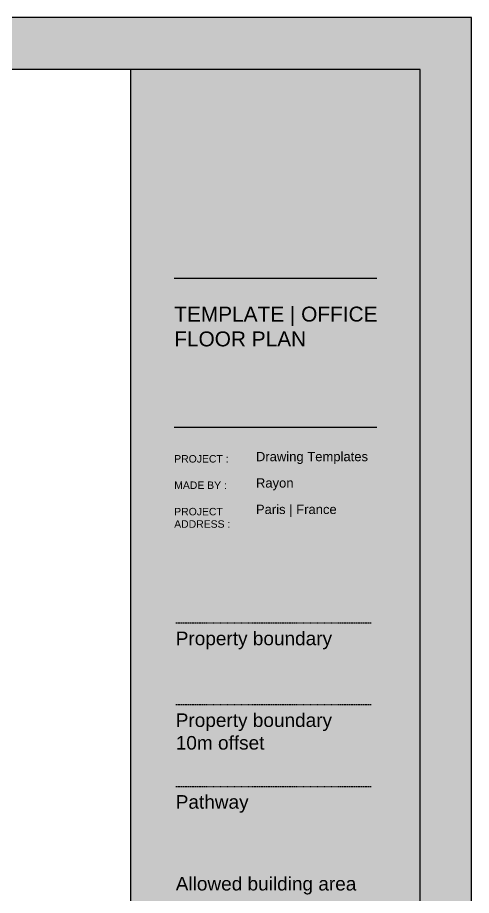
# Model space of a CAD drawing. Header units: metres. Extents: x 202 to 188551, y -77 to 23715.
# Drawn here: x 185016.4 to 185094.1, y 20922 to 21072.4 of the extents above; entities that cross this region are included whole.
import ezdxf

# ---------------------------------------------------------------- set-up
doc = ezdxf.new("R2010")
doc.units = ezdxf.units.M
for name, pattern in [('Light Grey Page Line', [0]), ('Page Lines', [0]), ('Path', [0.00111125, 0.0003175, -0.00015875, 0.0003175, -0.00015875, 0, -0.00015875]), ('Property boundary', [0.00111125, 0.0003175, -0.00015875, 0.0003175, -0.00015875, 0, -0.00015875]), ('Style_34', [0.00111125, 0.0003175, -0.00015875, 0.0003175, -0.00015875, 0, -0.00015875])]:
    doc.linetypes.add(name, pattern=pattern)
for name, color, linetype, true_color in [('Imported blocks', 7, 'Continuous', 0xc57dd9), ('Page and Legend', 7, 'Continuous', 0xf890f8), ('Zoning', 7, 'Continuous', 0x47d2e2)]:
    doc.layers.add(name, color=color, linetype=linetype, true_color=true_color)
doc.styles.add('Logo Text A3', font='', dxfattribs={"height": 0.0024})
doc.styles.add('Style_40', font='', dxfattribs={"height": 4.2})
doc.styles.add('Text M A3', font='', dxfattribs={"height": 0.0015})
doc.styles.add('Text S A3', font='', dxfattribs={"height": 0.0012})
doc.styles.get('Logo Text A3').set_extended_font_data('arial')
doc.styles.get('Style_40').set_extended_font_data('arial')
doc.styles.get('Text M A3').set_extended_font_data('arial')
doc.styles.get('Text S A3').set_extended_font_data('arial')

# ---------------------------------------------------------------- blocks, each defined once
blk = doc.blocks.new('ScaledText_2')
at = {"layer": 'Page and Legend', "insert": (185691.7441220085, 20079.06975461499), "char_height": 4.2, "width": 89.99999976384957, "attachment_point": 1, "style": 'Style_40'}
blk.add_mtext('Allowed building area', dxfattribs=at)
blk = doc.blocks.new('A3  Title block minimal vertical')
at = {"layer": 'Imported blocks', "transparency": 33554483}
blk.add_hatch(color=256, dxfattribs=at).paths.add_polyline_path([(-0.2099314073314251, -0.1483019521171113), (-0.2005320687812578, -0.1390564406268284), (-0.2005320687812578, 0.1399498981545296), (0.1550605809780995, 0.1399498981545296), (0.1550605809780995, -0.1390564406268284), (-0.2005320687812578, -0.1390564406268284), (-0.2099314073314251, -0.1483019521171113), (0.2099314073314676, -0.1483019521171113), (0.2099314073314676, 0.1483019521171195), (-0.2099314073314251, 0.1483019521171195), (-0.2099314073314251, -0.1483019521171113)], flags=0)
h = blk.add_hatch(color=256, dxfattribs=at)
edge = h.paths.add_edge_path(flags=0)
edge.add_line((0.1729157325874844, 0.1177487475928521), (0.1729157325874844, 0.1287278270255517))
edge.add_line((0.1729157325874844, 0.1287278270255517), (0.1807462492033576, 0.1287278270255517))
edge.add_arc((0.1805990281644988, 0.1254610725425581), 0.003270070165369793, -84.54646110202827, 87.41962837314571, ccw=False)
edge.add_line((0.1809098109081278, 0.1222058040478401), (0.1838130311677988, 0.1222058040478401))
edge.add_line((0.1838130311677988, 0.1222058040478401), (0.1838130311677994, 0.117748747597934))
edge.add_line((0.1838130311677994, 0.117748747597934), (0.1816867290057862, 0.117748747597934))
edge.add_line((0.1816867290057862, 0.117748747597934), (0.1750829251756895, 0.1221240231954549))
edge.add_line((0.1750829251756895, 0.1221240231954549), (0.1750829251757067, 0.117748747597934))
edge.add_line((0.1750829251757067, 0.117748747597934), (0.1729157325874844, 0.1177487475928521))
edge.add_line((0.1729157325874844, 0.1177487475928521), (0.1729157325874844, 0.1177487475928521))
at = {"layer": 'Imported blocks', "linetype": 'Page Lines'}
blk.add_lwpolyline([(-0.2099314073314248, -0.1483019521171226), (0.2099314073314677, -0.1483019521171226), (0.2099314073314677, 0.1483019521171085), (-0.2099314073314248, 0.1483019521171085), (-0.2099314073314248, -0.1483019521171226)], close=True, dxfattribs=at)
at = {"layer": 'Imported blocks', "linetype": 'Light Grey Page Line'}
blk.add_lwpolyline([(-0.2005320687812571, -0.1390564406268426), (0.2016915466515925, -0.1390564406268426), (0.2016915466515925, 0.1399498981545153), (-0.2005320687812571, 0.1399498981545153), (-0.2005320687812571, -0.1390564406268426)], close=True, dxfattribs=at)
at = {"layer": 'Imported blocks', "linetype": 'Page Lines'}
for points in [[(0.1550605809780948, 0.1399498873225211), (0.1550605809780948, -0.1390564115214913)], [(0.1620890018502521, 0.1063220825233825), (0.1946958290670561, 0.1063220825233826)], [(0.1620890018502521, 0.08229276619199163), (0.1946958290670561, 0.08229276619199169)]]:
    blk.add_lwpolyline(points, dxfattribs=at)
blk = doc.blocks.new('ScaledText_15')
at = {"layer": 'Imported blocks', "insert": (-163.0090847169364, 30.86346822730583), "char_height": 0.0015, "width": 0.01540384615384615, "attachment_point": 1, "style": 'Text M A3'}
blk.add_mtext('Paris | France ', dxfattribs=at)
blk = doc.blocks.new('ScaledText_32')
at = {"layer": 'Imported blocks', "insert": (-163.7125384643408, 30.84210519768878), "char_height": 0.0024, "width": 0.04075906085664888, "attachment_point": 1, "style": 'Logo Text A3'}
blk.add_mtext('TEMPLATE | OFFICE FLOOR PLAN', dxfattribs=at)
blk = doc.blocks.new('ScaledText_36')
at = {"layer": 'Imported blocks', "insert": (-162.880430642298, 30.86945706665457), "char_height": 0.0012, "width": 0.01531380675831378, "attachment_point": 1, "style": 'Text S A3'}
blk.add_mtext('PROJECT ADDRESS :', dxfattribs=at)
blk = doc.blocks.new('ScaledText_71')
at = {"layer": 'Page and Legend', "insert": (185691.7441220085, 20079.06975461499), "char_height": 4.2, "width": 57.15096153846154, "attachment_point": 1, "style": 'Style_40'}
blk.add_mtext('Property boundary\\P10m offset', dxfattribs=at)
blk = doc.blocks.new('ScaledText_81')
at = {"layer": 'Imported blocks', "insert": (-162.8804306422971, 30.85387132344426), "char_height": 0.0012, "width": 0.009646153846153846, "attachment_point": 1, "style": 'Text S A3'}
blk.add_mtext('PROJECT :', dxfattribs=at)
blk = doc.blocks.new('ScaledText_83')
at = {"layer": 'Imported blocks', "insert": (-162.8804306422971, 30.86166419504942), "char_height": 0.0012, "width": 0.009259615384615385, "attachment_point": 1, "style": 'Text S A3'}
blk.add_mtext('MADE BY :', dxfattribs=at)
blk = doc.blocks.new('ScaledText_91')
at = {"layer": 'Page and Legend', "insert": (185691.7441220085, 20079.06975461499), "char_height": 4.2, "width": 57.15096153846154, "attachment_point": 1, "style": 'Style_40'}
blk.add_mtext('Property boundary', dxfattribs=at)
blk = doc.blocks.new('ScaledText_100')
at = {"layer": 'Imported blocks', "insert": (-163.009084716711, 30.85567535590889), "char_height": 0.0015, "width": 0.006850961538461538, "attachment_point": 1, "style": 'Text M A3'}
blk.add_mtext('Rayon', dxfattribs=at)
blk = doc.blocks.new('ScaledText_119')
at = {"layer": 'Imported blocks', "insert": (-163.009084716711, 30.84788248430374), "char_height": 0.0015, "width": 0.0243188894388678, "attachment_point": 1, "style": 'Text M A3'}
blk.add_mtext('Drawing Templates', dxfattribs=at)
blk = doc.blocks.new('ScaledText_128')
at = {"layer": 'Page and Legend', "insert": (185691.7441220085, 20079.06975461499), "char_height": 4.2, "width": 26.53942307692308, "attachment_point": 1, "style": 'Style_40'}
blk.add_mtext('Pathway', dxfattribs=at)

msp = doc.modelspace()

# ---------------------------------------------------------------- hatches: boundary and pattern name
at = {"layer": 'Page and Legend', "transparency": 33554483}
msp.add_hatch(color=256, dxfattribs=at).paths.add_polyline_path([(185043.5032093317, 20925.16168444952), (185076.9437272279, 20925.16168444952), (185076.9437272279, 20931.20899979116), (185043.5032093317, 20931.20899979116), (185043.5032093317, 20925.16168444952)], flags=0)

# ---------------------------------------------------------------- linework, layer by layer
at = {"layer": 'Page and Legend', "linetype": 'Property boundary'}
msp.add_lwpolyline([(185043.508659855, 20968.6839998784), (185076.9437270466, 20968.684)], dxfattribs=at)
at = {"layer": 'Page and Legend', "linetype": 'Style_34'}
msp.add_lwpolyline([(185043.5086598763, 20954.67805707111), (185076.9437270679, 20954.67805719271)], dxfattribs=at)
at = {"layer": 'Page and Legend', "linetype": 'Path'}
msp.add_lwpolyline([(185043.5086598762, 20940.67211426382), (185076.9437270678, 20940.67211438542)], dxfattribs=at)

# ---------------------------------------------------------------- block references
at = {"layer": 'Imported blocks', "yscale": 1062.975773071686}
for name, p, xscale in [('ScaledText_32', (359065.7028905789, -11761.56609141317), 1062.975773070967), ('ScaledText_81', (358181.1923622933, -11799.50194042478), 1062.975773071686), ('ScaledText_119', (358331.9290028461, -11792.59069688173), 1062.975773073028), ('ScaledText_83', (358181.1923622933, -11812.30751097785), 1062.975773071686), ('ScaledText_100', (358331.9290026273, -11805.3962674348), 1062.975773071686), ('ScaledText_36', (358181.1923622478, -11825.11308153091), 1062.975773071401), ('ScaledText_15', (358331.9290029976, -11818.20183764571), 1062.975773071686)]:
    msp.add_blockref(name, p, dxfattribs=dict(at, xscale=xscale))
at = {"layer": 'Page and Legend', "yscale": 0.5541007879359146}
for name, p, xscale in [('ScaledText_91', (82151.56147813221, 9841.352055488975), 0.5541007879359146), ('ScaledText_71', (82151.56147813221, 9827.345846633398), 0.5541007879359146), ('ScaledText_128', (82151.56147813221, 9813.33963777782), 0.5541007879359146), ('ScaledText_2', (82151.56147812627, 9799.333428922251), 0.5541007879359464)]:
    msp.add_blockref(name, p, dxfattribs=dict(at, xscale=xscale))
at = {"layer": 'Zoning', "xscale": 1062.975773071686, "yscale": 1062.975773071686}
msp.add_blockref('A3  Title block minimal vertical', (184870.9440000002, 20914.71938219974), dxfattribs=at)

doc.saveas('drawing.dxf')
